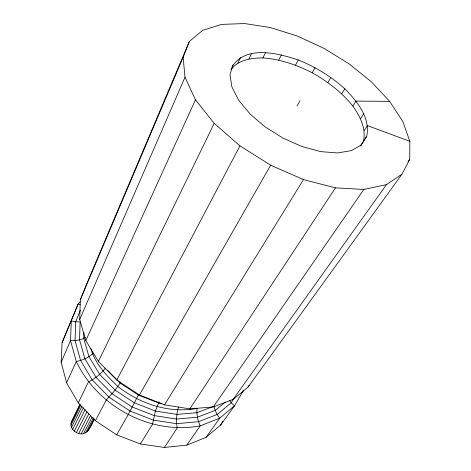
<?xml version="1.0" encoding="UTF-8"?>
<svg xmlns="http://www.w3.org/2000/svg" width="471" height="471" viewBox="0 0 471 471"><rect width="100%" height="100%" fill="white"/><g stroke="black" fill="none" stroke-linecap="round" stroke-linejoin="round"><path stroke-width="0.71" d="M409.729 159.286L409.835 141.306L402.858 121.577L389.664 101.365L371.331 81.777L348.999 63.809L323.883 48.295L297.242 35.996L270.372 27.559L244.667 23.55L221.576 24.398L202.636 30.362L189.36 41.46L87.241 282.482L80.341 299.662L79.717 319.503L85.793 340.633L98.41 361.398L116.773 380.056L139.44 394.963L164.503 404.836L189.819 408.887L213.286 406.944L233.121 399.414L248.011 387.138L401.969 174.176L409.729 159.286L408.01 161.677M83.915 332.75L83.756 338.484L88.954 356.629L99.646 374.333L115.136 390.153L134.241 402.74L155.401 411.042L176.86 414.415L196.884 412.702L213.975 406.22L215.182 410.4L217.143 414.474L219.716 418.189L206.033 437.353L186.875 445.101L164.408 447.45L140.352 443.982L116.673 434.839L95.377 420.727L78.239 402.864L66.588 382.793L61.165 362.199L62.09 342.682L78.21 303.801L80.158 301.628M94.424 418.854C91.091 426.49 86.723 437.906 76.402 432.596C72.381 430.6 69.484 425.49 71.727 421.192L79.817 404.677M360.586 145.992L366.721 136.29C370.518 117.544 357.106 101.241 344.79 88.801C331.148 76.467 315.329 66.823 298.278 59.97C278.031 53.247 245.356 44.692 231.844 67.229M360.692 145.657L363.394 141.353C366.367 128.518 360.079 116.331 352.873 106.128C341.787 92.287 327.61 81.406 312.202 72.781C296.801 64.892 280.233 59.134 262.877 57.921C251.267 57.921 238.261 59.776 230.89 69.796M233.01 64.798L230.001 74.701L231.838 86.752L238.603 100.146L249.971 113.894L265.155 126.899L282.994 138.097L302.041 146.558L320.751 151.621L337.636 152.963L351.466 150.602L361.334 144.856M178.609 406.862C176.307 413.626 176.048 420.98 177.231 427.992L164.408 447.45M88.636 429.929L89.078 428.622M80.341 299.662L183.131 57.338L189.36 41.46M80.311 310.23L75.707 321.828L75.048 340.598L80.588 360.462L92.181 379.879L109.084 397.23L129.99 411.024L153.163 420.079L176.649 423.688L198.526 421.698L217.143 414.474L231.249 402.817L233.822 398.431M62.09 342.682L78.21 303.801L80.205 304.625M61.165 362.199L70.532 340.639L71.309 320.945L75.707 321.828L80.105 321.946L79.552 339.868L84.91 358.796L96.007 377.289L112.139 393.803L132.068 406.944L154.141 415.581L176.525 419.06L197.396 417.224L215.182 410.4L225.321 402.099M79.717 319.503L185.003 77.215L183.131 57.338M66.588 382.793L76.284 361.51L70.532 340.639C75.684 340.821 81.036 340.074 85.575 337.513M85.793 340.633L195.459 99.799L185.003 77.215M237.814 63.055L240.422 57.627M78.239 402.864L88.418 381.94C94.977 378.602 100.912 373.939 105.451 368.122M98.41 361.398L214.199 123.361L195.459 99.799M248.929 58.893L251.555 53.523M71.027 423.141L80.088 404.66M74.924 415.628L75.566 414.321M70.944 425.266L80.676 405.49M71.504 427.415L81.919 406.355M72.658 429.446L83.449 407.762M74.33 431.212L85.186 409.576M262.877 57.921L265.55 52.617M76.402 432.596L87.005 411.648M78.739 433.491L88.742 413.891M81.171 433.844L90.567 415.575M83.526 433.626L91.969 417.335M278.726 60.082L281.446 54.842M85.651 432.861L93.452 417.883M87.388 431.595L93.853 419.225M159.074 401.751L155.401 411.042L152.533 424.236L140.352 443.982M95.377 420.727L106.169 400.209L115.136 390.153L120.9 381.934M116.773 380.056L239.969 145.851L214.199 123.361M295.488 65.145L298.278 59.97M161.953 403.523L158.439 402.958L138.356 395.051L128.159 414.727L116.673 434.839M312.202 72.781L315.07 67.653M297.077 105.91L300.051 100.641M139.44 394.963L270.654 165.197L303.477 179.604L335.464 187.852L363.848 189.454L386.479 184.62L401.969 174.176M248.011 387.138L249.112 385.237M327.916 82.531L330.872 77.444M206.033 437.353L220.616 425.042L222.824 421.262M341.752 93.853L344.79 88.801M164.503 404.836L303.477 179.604M352.873 106.128L355.999 101.094L389.664 101.365M360.556 118.645L363.759 113.617M364.201 130.655L367.474 125.616L409.835 141.306M363.394 141.353L366.721 136.29M189.819 408.887L335.464 187.852M186.875 445.101L200.21 425.843L219.716 418.189L234.458 405.884L243.648 390.076L241.97 392.402M213.286 406.944L363.848 189.454M233.121 399.414L386.479 184.62M220.616 425.042L234.458 405.884L231.249 402.817L229.548 400.491M93.393 353.179C88.701 357.589 82.549 360.244 76.284 361.51C97.756 406.732 150.667 435.216 200.21 425.843C197.673 420.432 196.484 414.398 197.031 408.434C168.883 413.609 140.075 403.841 117.88 386.508C106.646 375.787 95.107 363.824 90.844 348.475M239.969 145.851L270.654 165.197M138.356 395.051L120.199 383.106L107.488 370.188"/></g></svg>
